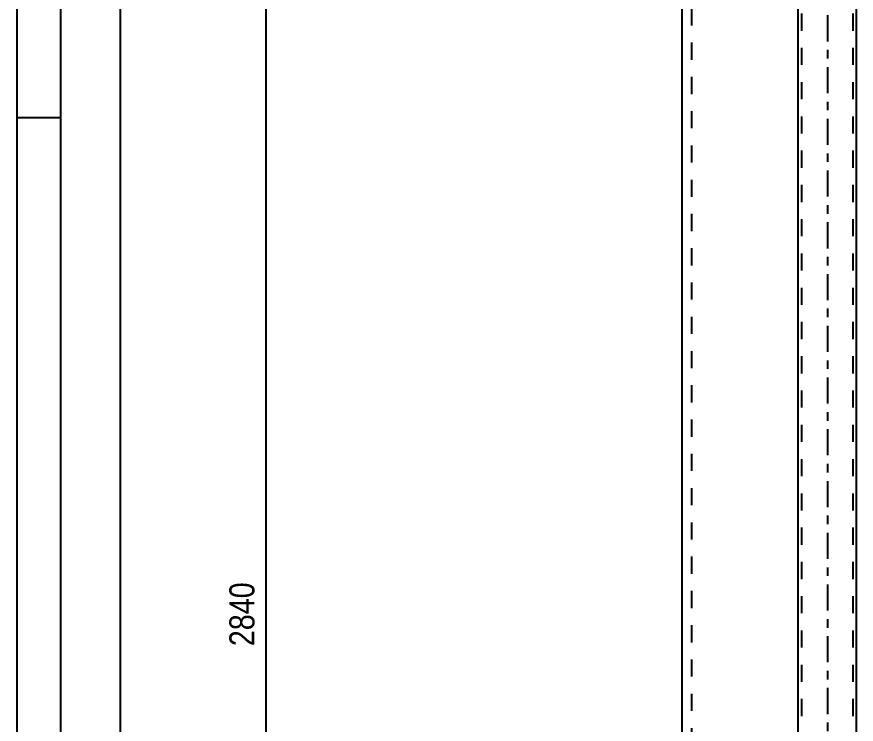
# Model space of a CAD drawing. Header units: millimetres. Extents: x 0 to 841, y 0 to 594.
# Drawn here: x 0 to 96, y 377.6 to 458.6 of the extents above; entities that cross this region are included whole.
import ezdxf

# ---------------------------------------------------------------- set-up
doc = ezdxf.new("R2010")
doc.units = ezdxf.units.MM
doc.linetypes.add('DXK_LINE_DOT2', pattern=[3.9198, 1.9599, -1.9599])
doc.linetypes.add('DXK_LINE_DOT3', pattern=[5.9187, 2.979, -0.9799, 0.9799, -0.9799])
doc.styles.add('Arial Narrow', font='ARIALN.TTF', dxfattribs={"height": 0.2})

# ---------------------------------------------------------------- blocks, each defined once
blk = doc.blocks.new('Unknown-695494452-1133')
at = {"color": 5, "linetype": 'Continuous'}
for p, q in [((0, 594), (0, 0)), ((5, 589), (5, 5)), ((5, 447), (0, 447))]:
    blk.add_line(p, q, dxfattribs=at)
blk = doc.blocks.new('Part-695494452-3452 - 3410')
at = {"color": 2, "linetype": 'Continuous'}
blk.add_line((76.062, 213.081), (76.062, 506.559), dxfattribs=at)
at = {"color": 7, "linetype": 'DXK_LINE_DOT2'}
blk.add_line((77.129, 506.559), (77.129, 213.081), dxfattribs=at)
at = {"color": 7, "linetype": 'DXK_LINE_DOT3'}
blk.add_line((92.729, 213.081), (92.729, 506.559), dxfattribs=at)
blk = doc.blocks.new('Part-695494452-3589 - 3410')
at = {"color": 7, "linetype": 'DXK_LINE_DOT2'}
for p, q in [((89.366, 478.63), (89.306, 478.525)), ((89.306, 478.525), (89.306, 476.281)), ((89.54, 478.719), (89.366, 478.63)), ((89.799, 478.779), (89.54, 478.719)), ((89.706, 478.525), (89.736, 478.577)), ((89.706, 478.525), (89.706, 333.956)), ((89.736, 478.577), (89.823, 478.622)), ((90.106, 478.8), (89.799, 478.779)), ((89.823, 478.622), (89.952, 478.652)), ((89.952, 478.652), (90.106, 478.662)), ((90.106, 478.8), (95.172, 478.8)), ((90.106, 478.662), (95.172, 478.662)), ((95.478, 478.779), (95.172, 478.8)), ((95.172, 478.662), (95.325, 478.652)), ((95.325, 478.652), (95.455, 478.622)), ((95.455, 478.622), (95.542, 478.577)), ((95.738, 478.719), (95.478, 478.779)), ((95.542, 478.577), (95.572, 478.525)), ((95.572, 478.525), (95.572, 333.956)), ((95.911, 478.63), (95.738, 478.719)), ((95.972, 478.525), (95.911, 478.63)), ((95.972, 478.525), (95.972, 476.281)), ((89.306, 476.784), (89.366, 476.679)), ((89.366, 476.679), (89.54, 476.59)), ((89.54, 476.59), (89.799, 476.53)), ((89.736, 476.732), (89.706, 476.784)), ((89.823, 476.687), (89.736, 476.732)), ((89.799, 476.53), (90.106, 476.509)), ((89.952, 476.657), (89.823, 476.687)), ((90.106, 476.647), (89.952, 476.657)), ((90.106, 476.647), (95.172, 476.647)), ((90.106, 476.509), (95.172, 476.509)), ((95.325, 476.657), (95.172, 476.647)), ((95.172, 476.509), (95.478, 476.53)), ((95.455, 476.687), (95.325, 476.657)), ((95.542, 476.732), (95.455, 476.687)), ((95.478, 476.53), (95.738, 476.59)), ((95.572, 476.784), (95.542, 476.732)), ((95.738, 476.59), (95.911, 476.679)), ((95.911, 476.679), (95.972, 476.784)), ((89.799, 356.995), (90.106, 357.237)), ((90.106, 357.237), (95.172, 357.237)), ((95.172, 357.237), (95.478, 356.995)), ((89.306, 354.062), (89.366, 355.277)), ((90.106, 355.649), (89.952, 355.528)), ((90.106, 355.649), (95.172, 355.649)), ((95.325, 355.528), (95.172, 355.649)), ((95.911, 355.277), (95.972, 354.062)), ((89.736, 354.669), (89.706, 354.062)), ((95.572, 354.062), (95.542, 354.669)), ((89.706, 333.956), (89.736, 333.348)), ((95.542, 333.348), (95.572, 333.956)), ((89.952, 332.489), (90.106, 332.368)), ((90.106, 332.368), (95.172, 332.368)), ((95.172, 332.368), (95.325, 332.489))]:
    blk.add_line(p, q, dxfattribs=at)
at = {"color": 2, "linetype": 'Continuous'}
for p, q in [((89.306, 476.281), (89.306, 333.956)), ((95.972, 476.281), (95.972, 333.956)), ((89.366, 332.741), (89.306, 333.956)), ((95.972, 333.956), (95.911, 332.741)), ((90.106, 330.781), (89.799, 331.023)), ((90.106, 330.781), (95.172, 330.781)), ((95.478, 331.023), (95.172, 330.781))]:
    blk.add_line(p, q, dxfattribs=at)
at = {"color": 7, "linetype": 'DXK_LINE_DOT2'}
for centre, radius, start, end in [((93.959, 355.033), 4.599, 154.75048, 176.96185), ((91.319, 355.033), 4.599, 3.03815, 25.24952), ((92.032, 354.547), 2.3, 154.75048, 176.96185), ((93.245, 354.547), 2.3, 3.03815, 25.24952), ((92.032, 333.47), 2.3, 183.03815, 205.24952), ((93.245, 333.47), 2.3, 334.75048, 356.96185)]:
    blk.add_arc(centre, radius, start, end, dxfattribs=at)
at = {"color": 2, "linetype": 'Continuous'}
for centre, start, end in [((93.959, 332.985), 183.03815, 205.24952), ((91.319, 332.985), 334.75048, 356.96185)]:
    blk.add_arc(centre, 4.599, start, end, dxfattribs=at)
blk = doc.blocks.new('StraightDimension-695494452-16458 - 3410')
at = {"color": 7, "linetype": 'Continuous'}
blk.add_line((11.849, 160.415), (11.849, 544.31), dxfattribs=at)
blk = doc.blocks.new('StraightDimension-695494452-25606 - 3410')
at = {"color": 7, "linetype": 'Continuous'}
for p, q in [((29.118, 483.393), (27.918, 486.393)), ((41.729, 484.893), (13.578, 484.893)), ((28.518, 295.56), (28.518, 484.893)), ((27.918, 297.06), (29.118, 294.06)), ((36.729, 295.56), (18.078, 295.56))]:
    blk.add_line(p, q, dxfattribs=at)
at = {"color": 0, "linetype": 'Continuous'}
blk.add_wipeout([(23.318, 485.493), (23.318, 489.693), (12.978, 489.693), (12.978, 485.493)], dxfattribs=at)
at = {"color": 0}
blk.add_wipeout([(27.768, 394.483), (23.568, 394.483), (23.568, 385.97), (27.768, 385.97)], dxfattribs=at)
at = {"color": 3, "linetype": 'Continuous', "style": 'Arial Narrow'}
blk.add_text('14212', height=2.8633, dxfattribs=at).set_placement((13.578, 486.093))
at = {"color": 3, "style": 'Arial Narrow'}
blk.add_text('2840', height=2.8633, rotation=90.00021, dxfattribs=at).set_placement((27.168, 386.57))

msp = doc.modelspace()

# ---------------------------------------------------------------- block references
for name in ['Unknown-695494452-1133', 'Part-695494452-3452 - 3410', 'Part-695494452-3589 - 3410']:
    msp.add_blockref(name, (0, 0))

# ---------------------------------------------------------------- next in the draw order: block references
msp.add_blockref('StraightDimension-695494452-16458 - 3410', (0, 0))

# ---------------------------------------------------------------- next in the draw order: block references
msp.add_blockref('StraightDimension-695494452-25606 - 3410', (0, 0))

doc.saveas('drawing.dxf')
